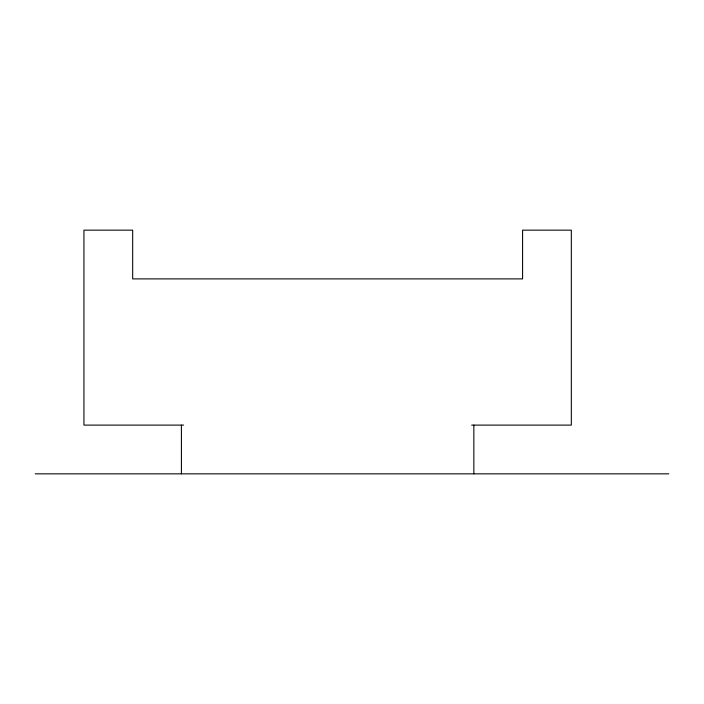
<?xml version="1.0" encoding="UTF-8"?>
<svg xmlns="http://www.w3.org/2000/svg" width="704" height="704" viewBox="0 0 704 704"><rect width="100%" height="100%" fill="white"/><g stroke="black" fill="none" stroke-linecap="round" stroke-linejoin="round"><path stroke-width="1.06" d="M183.612 425.11L83.934 425.11L83.934 230.155L132.678 230.155L132.678 278.89L522.588 278.89L522.588 230.155L571.322 230.155L571.322 425.11L471.645 425.11M35.2 473.845L668.8 473.845M473.845 425.11L473.845 473.845M181.412 425.11L181.412 473.845"/></g></svg>
